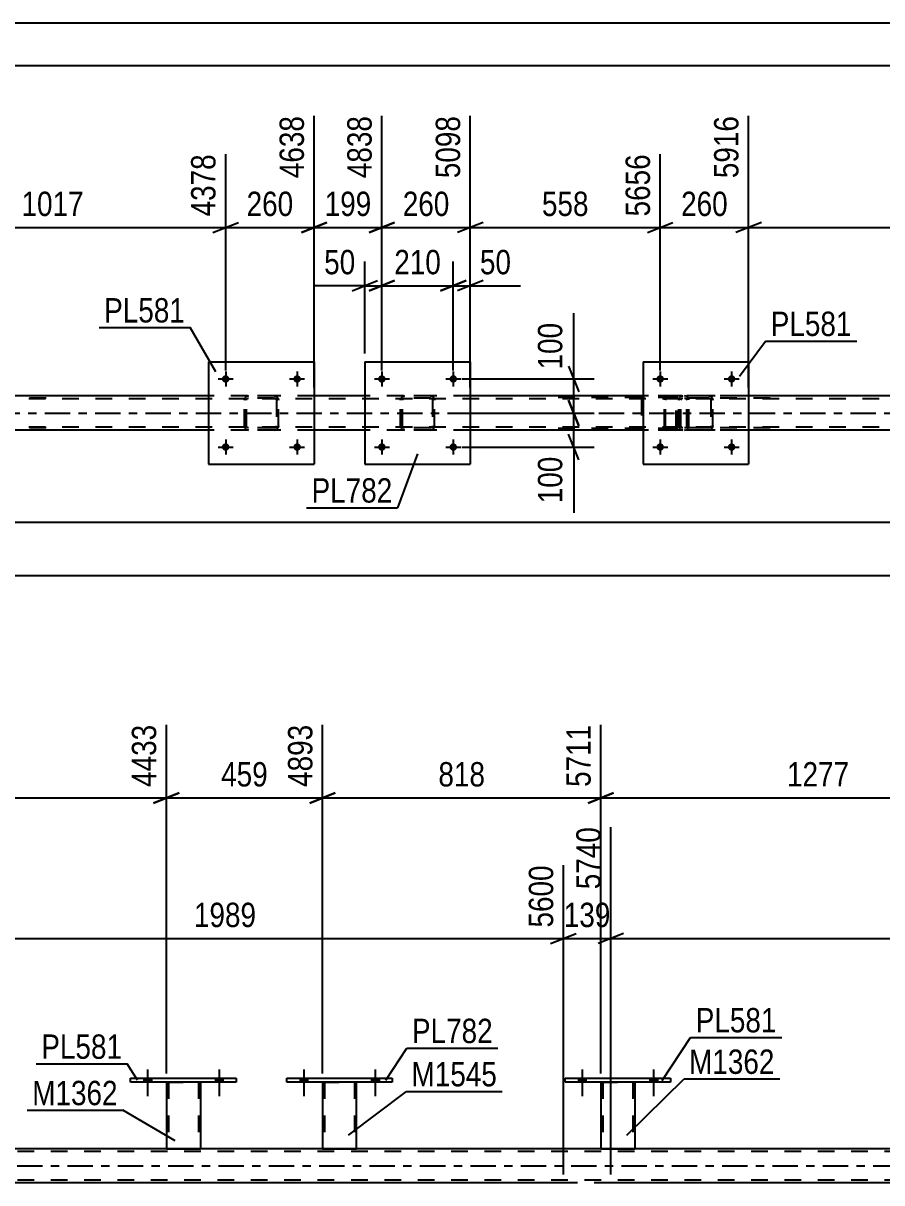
# Model space of a CAD drawing. Header units: millimetres. Extents: x 0 to 841, y 0 to 594.
# Drawn here: x 237.9 to 338.8, y 457.7 to 594 of the extents above; entities that cross this region are included whole.
import ezdxf

# ---------------------------------------------------------------- set-up
doc = ezdxf.new("R2010")
doc.units = ezdxf.units.MM
doc.linetypes.add('DXK_LINE_DOT2', pattern=[3.9198, 1.9599, -1.9599])
doc.linetypes.add('DXK_LINE_DOT3', pattern=[5.9187, 2.979, -0.9799, 0.9799, -0.9799])
doc.styles.add('Arial Narrow', font='ARIALN.TTF', dxfattribs={"height": 0.2})

# ---------------------------------------------------------------- blocks, each defined once
blk = doc.blocks.new('Unknown-318884981-1133')
at = {"color": 5, "linetype": 'Continuous'}
for p, q in [((841, 594), (0, 594)), ((836, 589), (5, 589))]:
    blk.add_line(p, q, dxfattribs=at)
blk = doc.blocks.new('Bolt-318884981-2862 - 2855')
at = {"linetype": 'Continuous'}
for points in [[(313.18, 552.17, -1), (312.3, 552.17, -1)], [(321.58, 552.17, -1), (320.7, 552.17, -1)]]:
    blk.add_hatch(color=1, dxfattribs=at).paths.add_polyline_path(points)
at = {"color": 1, "linetype": 'Continuous'}
for p, q in [((311.86, 552.17), (313.62, 552.17)), ((312.74, 553.05), (312.74, 551.29)), ((320.26, 552.17), (322.02, 552.17)), ((321.14, 553.05), (321.14, 551.29))]:
    blk.add_line(p, q, dxfattribs=at)
blk = doc.blocks.new('Bolt-318884981-2861 - 2855')
at = {"linetype": 'Continuous'}
for points in [[(313.18, 544.17, -1), (312.3, 544.17, -1)], [(321.58, 544.17, -1), (320.7, 544.17, -1)]]:
    blk.add_hatch(color=1, dxfattribs=at).paths.add_polyline_path(points)
at = {"color": 1, "linetype": 'Continuous'}
for p, q in [((311.86, 544.17), (313.62, 544.17)), ((312.74, 545.05), (312.74, 543.29)), ((320.26, 544.17), (322.02, 544.17)), ((321.14, 545.05), (321.14, 543.29))]:
    blk.add_line(p, q, dxfattribs=at)
blk = doc.blocks.new('Part-318884981-2937 - 2855')
at = {"color": 2, "linetype": 'Continuous'}
for p, q in [((310.74, 554.17), (310.74, 542.17)), ((310.74, 554.17), (323.14, 554.17)), ((323.14, 554.17), (323.14, 542.17)), ((310.74, 542.17), (323.14, 542.17))]:
    blk.add_line(p, q, dxfattribs=at)
blk = doc.blocks.new('Part-318884981-2938 - 2855')
at = {"color": 7, "linetype": 'DXK_LINE_DOT2'}
for p, q in [((263.86, 549.69), (263.9, 549.87)), ((263.9, 549.87), (263.86, 549.69)), ((263.86, 546.65), (263.86, 549.69)), ((264.1, 549.69), (264.12, 549.78)), ((264.1, 546.65), (264.1, 549.69)), ((264.12, 549.78), (264.17, 549.86)), ((264.16, 550.13), (264.34, 550.17)), ((264.34, 550.17), (264.16, 550.13)), ((264.17, 549.86), (264.25, 549.91)), ((264.25, 549.91), (264.34, 549.93)), ((267.38, 550.17), (264.34, 550.17)), ((267.38, 549.93), (264.34, 549.93)), ((267.38, 550.17), (267.56, 550.13)), ((267.56, 550.13), (267.38, 550.17)), ((267.38, 549.93), (267.47, 549.91)), ((267.47, 549.91), (267.55, 549.86)), ((267.55, 549.86), (267.6, 549.78)), ((267.6, 549.78), (267.62, 549.69)), ((267.62, 549.69), (267.62, 546.65)), ((267.82, 549.87), (267.86, 549.69)), ((267.86, 549.69), (267.82, 549.87)), ((267.86, 546.65), (267.86, 549.69)), ((263.9, 546.46), (263.86, 546.65)), ((263.86, 546.65), (263.9, 546.46)), ((264.12, 546.55), (264.1, 546.65)), ((264.17, 546.48), (264.12, 546.55)), ((264.34, 546.17), (264.16, 546.2)), ((264.16, 546.2), (264.34, 546.17)), ((264.25, 546.42), (264.17, 546.48)), ((264.34, 546.41), (264.25, 546.42)), ((267.38, 546.41), (264.34, 546.41)), ((267.38, 546.17), (264.34, 546.17)), ((267.47, 546.42), (267.38, 546.41)), ((267.56, 546.2), (267.38, 546.17)), ((267.38, 546.17), (267.56, 546.2)), ((267.55, 546.48), (267.47, 546.42)), ((267.6, 546.55), (267.55, 546.48)), ((267.62, 546.65), (267.6, 546.55)), ((267.86, 546.65), (267.82, 546.46)), ((267.82, 546.46), (267.86, 546.65))]:
    blk.add_line(p, q, dxfattribs=at)
at = {"color": 7, "linetype": 'DXK_LINE_DOT3'}
blk.add_line((265.86, 548.17), (265.86, 548.17), dxfattribs=at)
at = {"color": 7, "linetype": 'DXK_LINE_DOT2'}
for centre, start, end in [((264.34, 549.69), 112.5, 157.5), ((264.34, 549.69), 112.5, 157.5), ((267.38, 549.69), 22.5, 67.5), ((267.38, 549.69), 22.5, 67.5), ((264.34, 546.65), 202.5, 247.5), ((264.34, 546.65), 202.5, 247.5), ((267.38, 546.65), 292.5, 337.5), ((267.38, 546.65), 292.5, 337.5)]:
    blk.add_arc(centre, 0.48, start, end, dxfattribs=at)
blk = doc.blocks.new('Part-318884981-2943 - 2855')
at = {"color": 2, "linetype": 'Continuous'}
for p, q in [((259.66, 554.17), (259.66, 542.17)), ((259.66, 554.17), (272.06, 554.17)), ((272.06, 554.17), (272.06, 542.17)), ((259.66, 542.17), (272.06, 542.17))]:
    blk.add_line(p, q, dxfattribs=at)
blk = doc.blocks.new('Part-318884981-2886 - 2855')
at = {"color": 7, "linetype": 'DXK_LINE_DOT2'}
for p, q in [((314.94, 549.69), (314.98, 549.87)), ((314.98, 549.87), (314.94, 549.69)), ((314.94, 546.65), (314.94, 549.69)), ((315.18, 549.69), (315.2, 549.78)), ((315.18, 546.65), (315.18, 549.69)), ((315.2, 549.78), (315.25, 549.86)), ((315.24, 550.13), (315.42, 550.17)), ((315.42, 550.17), (315.24, 550.13)), ((315.25, 549.86), (315.33, 549.91)), ((315.33, 549.91), (315.42, 549.93)), ((318.46, 550.17), (315.42, 550.17)), ((318.46, 549.93), (315.42, 549.93)), ((318.46, 550.17), (318.64, 550.13)), ((318.64, 550.13), (318.46, 550.17)), ((318.46, 549.93), (318.55, 549.91)), ((318.55, 549.91), (318.63, 549.86)), ((318.63, 549.86), (318.68, 549.78)), ((318.68, 549.78), (318.7, 549.69)), ((318.7, 549.69), (318.7, 546.65)), ((318.9, 549.87), (318.94, 549.69)), ((318.94, 549.69), (318.9, 549.87)), ((318.94, 546.65), (318.94, 549.69)), ((314.98, 546.46), (314.94, 546.65)), ((314.94, 546.65), (314.98, 546.46)), ((315.2, 546.55), (315.18, 546.65)), ((315.25, 546.48), (315.2, 546.55)), ((315.42, 546.17), (315.24, 546.2)), ((315.24, 546.2), (315.42, 546.17)), ((315.33, 546.42), (315.25, 546.48)), ((315.42, 546.41), (315.33, 546.42)), ((318.46, 546.41), (315.42, 546.41)), ((318.46, 546.17), (315.42, 546.17)), ((318.55, 546.42), (318.46, 546.41)), ((318.64, 546.2), (318.46, 546.17)), ((318.46, 546.17), (318.64, 546.2)), ((318.63, 546.48), (318.55, 546.42)), ((318.68, 546.55), (318.63, 546.48)), ((318.7, 546.65), (318.68, 546.55)), ((318.94, 546.65), (318.9, 546.46)), ((318.9, 546.46), (318.94, 546.65))]:
    blk.add_line(p, q, dxfattribs=at)
at = {"color": 7, "linetype": 'DXK_LINE_DOT3'}
blk.add_line((316.94, 548.17), (316.94, 548.17), dxfattribs=at)
at = {"color": 7, "linetype": 'DXK_LINE_DOT2'}
for centre, start, end in [((315.42, 549.69), 112.5, 157.5), ((315.42, 549.69), 112.5, 157.5), ((318.46, 549.69), 22.5, 67.5), ((318.46, 549.69), 22.5, 67.5), ((315.42, 546.65), 202.5, 247.5), ((315.42, 546.65), 202.5, 247.5), ((318.46, 546.65), 292.5, 337.5), ((318.46, 546.65), 292.5, 337.5)]:
    blk.add_arc(centre, 0.48, start, end, dxfattribs=at)
blk = doc.blocks.new('Bolt-318884981-2907 - 2855')
at = {"linetype": 'Continuous'}
for points in [[(262.1, 544.17, -1), (261.22, 544.17, -1)], [(270.5, 544.17, -1), (269.62, 544.17, -1)]]:
    blk.add_hatch(color=1, dxfattribs=at).paths.add_polyline_path(points)
at = {"color": 1, "linetype": 'Continuous'}
for p, q in [((260.78, 544.17), (262.54, 544.17)), ((261.66, 545.05), (261.66, 543.29)), ((269.18, 544.17), (270.94, 544.17)), ((270.06, 545.05), (270.06, 543.29))]:
    blk.add_line(p, q, dxfattribs=at)
blk = doc.blocks.new('Bolt-318884981-2908 - 2855')
at = {"linetype": 'Continuous'}
for points in [[(262.1, 552.17, -1), (261.22, 552.17, -1)], [(270.5, 552.17, -1), (269.62, 552.17, -1)]]:
    blk.add_hatch(color=1, dxfattribs=at).paths.add_polyline_path(points)
at = {"color": 1, "linetype": 'Continuous'}
for p, q in [((260.78, 552.17), (262.54, 552.17)), ((261.66, 553.05), (261.66, 551.29)), ((269.18, 552.17), (270.94, 552.17)), ((270.06, 553.05), (270.06, 551.29))]:
    blk.add_line(p, q, dxfattribs=at)
blk = doc.blocks.new('Part-318884981-2976 - 2855')
at = {"color": 7, "linetype": 'DXK_LINE_DOT2'}
for p, q in [((314.45, 550.17), (299.12, 550.17)), ((314.45, 550.01), (299.12, 550.01)), ((310.56, 549.97), (310.54, 549.85)), ((310.54, 549.85), (310.54, 546.49)), ((310.71, 549.85), (310.72, 549.91)), ((310.71, 549.85), (310.71, 546.49)), ((310.72, 549.91), (310.76, 549.96)), ((310.88, 550.17), (310.75, 550.14)), ((310.76, 549.96), (310.81, 549.99)), ((310.81, 549.99), (310.88, 550.01)), ((314.58, 550.14), (314.45, 550.17)), ((314.45, 550.01), (314.52, 549.99)), ((314.52, 549.99), (314.57, 549.96)), ((314.57, 549.96), (314.61, 549.91)), ((314.61, 549.91), (314.62, 549.85)), ((314.62, 546.49), (314.62, 549.85)), ((314.79, 549.85), (314.77, 549.97)), ((314.79, 546.49), (314.79, 549.85)), ((314.45, 546.33), (299.12, 546.33)), ((314.45, 546.17), (299.12, 546.17)), ((310.54, 546.49), (310.56, 546.36)), ((310.72, 546.43), (310.71, 546.49)), ((310.76, 546.37), (310.72, 546.43)), ((310.75, 546.19), (310.88, 546.17)), ((310.81, 546.34), (310.76, 546.37)), ((310.88, 546.33), (310.81, 546.34)), ((314.52, 546.34), (314.45, 546.33)), ((314.45, 546.17), (314.58, 546.19)), ((314.57, 546.37), (314.52, 546.34)), ((314.61, 546.43), (314.57, 546.37)), ((314.62, 546.49), (314.61, 546.43)), ((314.77, 546.36), (314.79, 546.49))]:
    blk.add_line(p, q, dxfattribs=at)
for centre, start, end in [((310.86, 549.83), 110.7583, 155.68), ((314.47, 549.83), 24.32, 69.2417), ((310.86, 546.5), 204.32, 249.2417), ((314.47, 546.5), 290.7583, 335.68)]:
    blk.add_arc(centre, 0.331, start, end, dxfattribs=at)
blk = doc.blocks.new('Part-318884981-3015 - 2855')
at = {"color": 7, "linetype": 'DXK_LINE_DOT2'}
for p, q in [((228.13, 549.87), (228.11, 549.69)), ((228.11, 546.65), (228.11, 549.69)), ((228.19, 550.03), (228.13, 549.87)), ((228.28, 550.13), (228.19, 550.03)), ((228.25, 549.69), (228.26, 549.78)), ((228.25, 546.65), (228.25, 549.69)), ((228.26, 549.78), (228.29, 549.86)), ((228.38, 550.17), (228.28, 550.13)), ((228.29, 549.86), (228.33, 549.91)), ((228.33, 549.91), (228.38, 549.93)), ((240.54, 550.17), (228.38, 550.17)), ((240.54, 549.93), (228.38, 549.93)), ((229.66, 549.93), (229.66, 550.17)), ((230.67, 550.13), (230.47, 550.17)), ((230.47, 549.93), (230.57, 549.91)), ((230.57, 549.91), (230.65, 549.86)), ((230.65, 549.86), (230.71, 549.78)), ((230.71, 549.78), (230.73, 549.69)), ((230.73, 549.69), (230.73, 546.65)), ((230.96, 549.77), (230.94, 549.87)), ((230.98, 549.69), (230.96, 549.77)), ((230.98, 549.69), (230.98, 546.65)), ((228.13, 546.46), (228.11, 546.65)), ((228.18, 546.34), (228.13, 546.46)), ((228.19, 546.31), (228.18, 546.34)), ((228.19, 546.31), (228.28, 546.2)), ((228.26, 546.55), (228.25, 546.65)), ((228.29, 546.48), (228.26, 546.55)), ((228.28, 546.2), (228.38, 546.17)), ((228.33, 546.42), (228.29, 546.48)), ((228.38, 546.41), (228.33, 546.42)), ((240.54, 546.41), (228.38, 546.41)), ((240.54, 546.17), (228.38, 546.17)), ((229.66, 546.17), (229.66, 546.41)), ((230.57, 546.42), (230.47, 546.41)), ((230.47, 546.17), (230.67, 546.2)), ((230.65, 546.48), (230.57, 546.42)), ((230.71, 546.55), (230.65, 546.48)), ((230.73, 546.65), (230.71, 546.55)), ((230.94, 546.46), (230.96, 546.56)), ((230.96, 546.56), (230.98, 546.65))]:
    blk.add_line(p, q, dxfattribs=at)
for centre, start, end in [((230.49, 549.67), 23.8494, 68.8059), ((230.49, 546.66), 291.1941, 336.1506)]:
    blk.add_arc(centre, 0.492, start, end, dxfattribs=at)
blk = doc.blocks.new('Part-318884981-3016 - 2855')
at = {"color": 7, "linetype": 'DXK_LINE_DOT2'}
for p, q in [((313.27, 549.87), (313.25, 549.69)), ((313.25, 546.65), (313.25, 549.69)), ((313.33, 550.03), (313.27, 549.87)), ((313.41, 550.13), (313.33, 550.03)), ((313.38, 549.69), (313.39, 549.78)), ((313.38, 546.65), (313.38, 549.69)), ((313.39, 549.78), (313.42, 549.86)), ((313.52, 550.17), (313.41, 550.13)), ((313.42, 549.86), (313.46, 549.91)), ((313.46, 549.91), (313.52, 549.93)), ((325.67, 550.17), (313.52, 550.17)), ((325.67, 549.93), (313.52, 549.93)), ((314.79, 549.93), (314.79, 550.17)), ((315.8, 550.13), (315.61, 550.17)), ((315.61, 549.93), (315.7, 549.91)), ((315.7, 549.91), (315.79, 549.86)), ((315.79, 549.86), (315.84, 549.78)), ((315.84, 549.78), (315.86, 549.69)), ((315.86, 546.65), (315.86, 549.69)), ((316.11, 549.69), (316.07, 549.87)), ((316.11, 546.65), (316.11, 549.69)), ((313.25, 546.65), (313.27, 546.46)), ((313.27, 546.46), (313.33, 546.31)), ((313.33, 546.31), (313.41, 546.2)), ((313.39, 546.55), (313.38, 546.65)), ((313.42, 546.48), (313.39, 546.55)), ((313.41, 546.2), (313.52, 546.17)), ((313.46, 546.42), (313.42, 546.48)), ((313.52, 546.41), (313.46, 546.42)), ((325.67, 546.41), (313.52, 546.41)), ((325.67, 546.17), (313.52, 546.17)), ((314.79, 546.17), (314.79, 546.41)), ((315.7, 546.42), (315.61, 546.41)), ((315.61, 546.17), (315.8, 546.2)), ((315.79, 546.48), (315.7, 546.42)), ((315.84, 546.55), (315.79, 546.48)), ((315.86, 546.65), (315.84, 546.55)), ((316.07, 546.46), (316.11, 546.65))]:
    blk.add_line(p, q, dxfattribs=at)
for centre, start, end in [((315.62, 549.67), 23.8494, 68.8059), ((315.62, 546.66), 291.1941, 336.1506)]:
    blk.add_arc(centre, 0.492, start, end, dxfattribs=at)
blk = doc.blocks.new('Part-318884981-3065 - 2855')
at = {"color": 7, "linetype": 'DXK_LINE_DOT2'}
for p, q in [((750.06, 549.85), (86.52, 549.85)), ((272.06, 550.17), (259.66, 550.17)), ((290.42, 550.17), (278.02, 550.17)), ((323.14, 550.17), (310.74, 550.17)), ((750.06, 546.49), (86.52, 546.49)), ((272.06, 546.17), (259.66, 546.17)), ((290.42, 546.17), (278.02, 546.17)), ((323.14, 546.17), (310.74, 546.17))]:
    blk.add_line(p, q, dxfattribs=at)
at = {"color": 2, "linetype": 'Continuous'}
for p, q in [((259.66, 550.17), (220.98, 550.17)), ((278.02, 550.17), (272.06, 550.17)), ((310.74, 550.17), (290.42, 550.17)), ((361.82, 550.17), (323.14, 550.17)), ((259.66, 546.17), (220.98, 546.17)), ((278.02, 546.17), (272.06, 546.17)), ((310.74, 546.17), (290.42, 546.17)), ((361.82, 546.17), (323.14, 546.17))]:
    blk.add_line(p, q, dxfattribs=at)
at = {"color": 7, "linetype": 'DXK_LINE_DOT3'}
blk.add_line((86.52, 548.17), (750.06, 548.17), dxfattribs=at)
blk = doc.blocks.new('Part-318884981-3089 - 2855')
at = {"color": 7, "linetype": 'DXK_LINE_DOT2'}
for p, q in [((282.22, 549.69), (282.26, 549.87)), ((282.26, 549.87), (282.22, 549.69)), ((282.22, 546.65), (282.22, 549.69)), ((282.46, 549.69), (282.48, 549.78)), ((282.46, 546.65), (282.46, 549.69)), ((282.48, 549.78), (282.53, 549.86)), ((282.52, 550.13), (282.7, 550.17)), ((282.7, 550.17), (282.52, 550.13)), ((282.53, 549.86), (282.61, 549.91)), ((282.61, 549.91), (282.7, 549.93)), ((285.74, 550.17), (282.7, 550.17)), ((285.74, 549.93), (282.7, 549.93)), ((285.74, 550.17), (285.93, 550.13)), ((285.93, 550.13), (285.74, 550.17)), ((285.74, 549.93), (285.84, 549.91)), ((285.84, 549.91), (285.91, 549.86)), ((285.91, 549.86), (285.96, 549.78)), ((285.96, 549.78), (285.98, 549.69)), ((285.98, 549.69), (285.98, 546.65)), ((286.19, 549.87), (286.22, 549.69)), ((286.22, 549.69), (286.19, 549.87)), ((286.22, 546.65), (286.22, 549.69)), ((282.26, 546.46), (282.22, 546.65)), ((282.22, 546.65), (282.26, 546.46)), ((282.48, 546.55), (282.46, 546.65)), ((282.53, 546.48), (282.48, 546.55)), ((282.7, 546.17), (282.52, 546.2)), ((282.52, 546.2), (282.7, 546.17)), ((282.61, 546.42), (282.53, 546.48)), ((282.7, 546.41), (282.61, 546.42)), ((285.74, 546.41), (282.7, 546.41)), ((285.74, 546.17), (282.7, 546.17)), ((285.84, 546.42), (285.74, 546.41)), ((285.93, 546.2), (285.74, 546.17)), ((285.74, 546.17), (285.93, 546.2)), ((285.91, 546.48), (285.84, 546.42)), ((285.96, 546.55), (285.91, 546.48)), ((285.98, 546.65), (285.96, 546.55)), ((286.22, 546.65), (286.19, 546.46)), ((286.19, 546.46), (286.22, 546.65))]:
    blk.add_line(p, q, dxfattribs=at)
at = {"color": 7, "linetype": 'DXK_LINE_DOT3'}
blk.add_line((284.22, 548.17), (284.22, 548.17), dxfattribs=at)
at = {"color": 7, "linetype": 'DXK_LINE_DOT2'}
for centre, start, end in [((282.7, 549.69), 112.5, 157.5), ((282.7, 549.69), 112.5, 157.5), ((285.74, 549.69), 22.5, 67.5), ((285.74, 549.69), 22.5, 67.5), ((282.7, 546.65), 202.5, 247.5), ((282.7, 546.65), 202.5, 247.5), ((285.74, 546.65), 292.5, 337.5), ((285.74, 546.65), 292.5, 337.5)]:
    blk.add_arc(centre, 0.48, start, end, dxfattribs=at)
blk = doc.blocks.new('Part-318884981-3094 - 2855')
at = {"color": 2, "linetype": 'Continuous'}
for p, q in [((278.02, 554.17), (278.02, 542.17)), ((278.02, 554.17), (290.42, 554.17)), ((290.42, 554.17), (290.42, 542.17)), ((278.02, 542.17), (290.42, 542.17))]:
    blk.add_line(p, q, dxfattribs=at)
blk = doc.blocks.new('Bolt-318884981-3095 - 2855')
at = {"linetype": 'Continuous'}
for points in [[(280.46, 544.17, -1), (279.58, 544.17, -1)], [(288.86, 544.17, -1), (287.98, 544.17, -1)]]:
    blk.add_hatch(color=1, dxfattribs=at).paths.add_polyline_path(points)
at = {"color": 1, "linetype": 'Continuous'}
for p, q in [((279.14, 544.17), (280.9, 544.17)), ((280.02, 545.05), (280.02, 543.29)), ((287.54, 544.17), (289.3, 544.17)), ((288.42, 545.05), (288.42, 543.29))]:
    blk.add_line(p, q, dxfattribs=at)
blk = doc.blocks.new('Bolt-318884981-3096 - 2855')
at = {"linetype": 'Continuous'}
for points in [[(280.46, 552.17, -1), (279.58, 552.17, -1)], [(288.86, 552.17, -1), (287.98, 552.17, -1)]]:
    blk.add_hatch(color=1, dxfattribs=at).paths.add_polyline_path(points)
at = {"color": 1, "linetype": 'Continuous'}
for p, q in [((279.14, 552.17), (280.9, 552.17)), ((280.02, 553.05), (280.02, 551.29)), ((287.54, 552.17), (289.3, 552.17)), ((288.42, 553.05), (288.42, 551.29))]:
    blk.add_line(p, q, dxfattribs=at)
blk = doc.blocks.new('Part-318884981-4096 - 3854')
at = {"color": 7, "linetype": 'DXK_LINE_DOT2'}
for p, q in [((254.69, 469.51), (258.69, 469.51)), ((254.69, 469.5), (254.69, 469.51)), ((254.69, 469.51), (254.69, 469.5)), ((254.93, 469.51), (254.93, 461.67)), ((258.45, 469.51), (258.45, 461.67)), ((258.69, 469.51), (258.69, 469.5)), ((258.69, 469.5), (258.69, 469.51)), ((258.39, 461.67), (258.43, 461.67)), ((258.39, 461.67), (258.43, 461.67)), ((258.43, 461.67), (258.45, 461.67)), ((258.43, 461.67), (258.45, 461.67))]:
    blk.add_line(p, q, dxfattribs=at)
at = {"color": 2, "linetype": 'Continuous'}
for p, q in [((254.69, 469.5), (254.69, 461.67)), ((258.69, 469.5), (258.69, 461.67)), ((254.69, 461.67), (258.69, 461.67))]:
    blk.add_line(p, q, dxfattribs=at)
blk = doc.blocks.new('Part-318884981-3921 - 3854')
at = {"color": 2, "linetype": 'Continuous'}
for p, q in [((635.04, 461.66), (77.35, 461.66)), ((301.36, 457.66), (221.81, 457.66)), ((386.5, 457.66), (306.94, 457.66))]:
    blk.add_line(p, q, dxfattribs=at)
at = {"color": 7, "linetype": 'DXK_LINE_DOT2'}
for p, q in [((740.89, 461.34), (77.35, 461.34)), ((740.89, 457.98), (77.35, 457.98)), ((306.94, 457.66), (301.36, 457.66))]:
    blk.add_line(p, q, dxfattribs=at)
at = {"color": 7, "linetype": 'DXK_LINE_DOT3'}
blk.add_line((77.35, 459.66), (740.89, 459.66), dxfattribs=at)
blk = doc.blocks.new('Part-318884981-4296 - 3854')
at = {"color": 7, "linetype": 'DXK_LINE_DOT2'}
for p, q in [((273.05, 469.51), (277.05, 469.51)), ((273.05, 469.5), (273.05, 469.51)), ((273.05, 469.51), (273.05, 469.5)), ((273.29, 469.51), (273.29, 461.66)), ((276.81, 469.51), (276.81, 461.66)), ((277.05, 469.51), (277.05, 469.5)), ((277.05, 469.5), (277.05, 469.51)), ((276.76, 461.66), (276.79, 461.66)), ((276.76, 461.66), (276.79, 461.66)), ((276.79, 461.66), (276.81, 461.66)), ((276.79, 461.66), (276.81, 461.66))]:
    blk.add_line(p, q, dxfattribs=at)
at = {"color": 2, "linetype": 'Continuous'}
for p, q in [((273.05, 469.5), (273.05, 461.66)), ((277.05, 461.66), (277.05, 469.5)), ((273.05, 461.66), (277.05, 461.66))]:
    blk.add_line(p, q, dxfattribs=at)
blk = doc.blocks.new('Bolt-318884981-4284 - 3854')
at = {"linetype": 'Continuous'}
for points in [[(303.13, 469.5), (304.01, 469.5), (304.01, 469.98), (303.13, 469.98)], [(311.53, 469.5), (312.41, 469.5), (312.41, 469.98), (311.53, 469.98)]]:
    blk.add_hatch(color=1, dxfattribs=at).paths.add_polyline_path(points)
at = {"color": 1, "linetype": 'Continuous'}
for p, q in [((303.57, 470.98), (303.57, 467.86)), ((311.97, 470.98), (311.97, 467.86)), ((303.13, 469.98), (303.13, 469.5)), ((304.01, 469.98), (304.01, 469.5)), ((311.53, 469.98), (311.53, 469.5)), ((312.41, 469.98), (312.41, 469.5))]:
    blk.add_line(p, q, dxfattribs=at)
blk = doc.blocks.new('Bolt-318884981-4285 - 3854')
at = {"linetype": 'Continuous'}
for points in [[(252.05, 469.5), (252.93, 469.5), (252.93, 469.98), (252.05, 469.98)], [(260.45, 469.5), (261.33, 469.5), (261.33, 469.98), (260.45, 469.98)]]:
    blk.add_hatch(color=1, dxfattribs=at).paths.add_polyline_path(points)
at = {"color": 1, "linetype": 'Continuous'}
for p, q in [((252.49, 470.98), (252.49, 467.86)), ((260.89, 470.98), (260.89, 467.86)), ((252.05, 469.98), (252.05, 469.5)), ((252.93, 469.98), (252.93, 469.5)), ((260.45, 469.98), (260.45, 469.5)), ((261.33, 469.98), (261.33, 469.5))]:
    blk.add_line(p, q, dxfattribs=at)
blk = doc.blocks.new('Part-318884981-4086 - 3854')
at = {"color": 7, "linetype": 'DXK_LINE_DOT2'}
for p, q in [((305.77, 469.51), (309.77, 469.51)), ((305.77, 469.5), (305.77, 469.51)), ((305.77, 469.51), (305.77, 469.5)), ((306.01, 469.51), (306.01, 461.67)), ((309.53, 469.51), (309.53, 461.67)), ((309.77, 469.51), (309.77, 469.5)), ((309.77, 469.5), (309.77, 469.51)), ((309.47, 461.67), (309.51, 461.67)), ((309.47, 461.67), (309.51, 461.67)), ((309.51, 461.67), (309.53, 461.67)), ((309.51, 461.67), (309.53, 461.67))]:
    blk.add_line(p, q, dxfattribs=at)
at = {"color": 2, "linetype": 'Continuous'}
for p, q in [((305.77, 469.5), (305.77, 461.67)), ((309.77, 469.5), (309.77, 461.67)), ((305.77, 461.67), (309.77, 461.67))]:
    blk.add_line(p, q, dxfattribs=at)
blk = doc.blocks.new('Part-318884981-4091 - 3854')
at = {"color": 2, "linetype": 'Continuous'}
for p, q in [((301.57, 469.98), (313.97, 469.98)), ((301.57, 469.5), (301.57, 469.98)), ((313.97, 469.5), (301.57, 469.5)), ((313.97, 469.98), (313.97, 469.5))]:
    blk.add_line(p, q, dxfattribs=at)
blk = doc.blocks.new('Part-318884981-4273 - 3854')
at = {"color": 2, "linetype": 'Continuous'}
for p, q in [((250.49, 469.98), (262.89, 469.98)), ((250.49, 469.5), (250.49, 469.98)), ((262.89, 469.5), (250.49, 469.5)), ((262.89, 469.98), (262.89, 469.5))]:
    blk.add_line(p, q, dxfattribs=at)
blk = doc.blocks.new('Bolt-318884981-4283 - 3854')
at = {"linetype": 'Continuous'}
for points in [[(303.13, 469.5), (304.01, 469.5), (304.01, 469.98), (303.13, 469.98)], [(311.53, 469.5), (312.41, 469.5), (312.41, 469.98), (311.53, 469.98)]]:
    blk.add_hatch(color=1, dxfattribs=at).paths.add_polyline_path(points)
at = {"color": 1, "linetype": 'Continuous'}
for p, q in [((303.57, 470.98), (303.57, 467.86)), ((311.97, 470.98), (311.97, 467.86)), ((303.13, 469.98), (303.13, 469.5)), ((304.01, 469.98), (304.01, 469.5)), ((311.53, 469.98), (311.53, 469.5)), ((312.41, 469.98), (312.41, 469.5))]:
    blk.add_line(p, q, dxfattribs=at)
blk = doc.blocks.new('Bolt-318884981-4286 - 3854')
at = {"linetype": 'Continuous'}
for points in [[(252.05, 469.5), (252.93, 469.5), (252.93, 469.98), (252.05, 469.98)], [(260.45, 469.5), (261.33, 469.5), (261.33, 469.98), (260.45, 469.98)]]:
    blk.add_hatch(color=1, dxfattribs=at).paths.add_polyline_path(points)
at = {"color": 1, "linetype": 'Continuous'}
for p, q in [((252.49, 470.98), (252.49, 467.86)), ((260.89, 470.98), (260.89, 467.86)), ((252.05, 469.98), (252.05, 469.5)), ((252.93, 469.98), (252.93, 469.5)), ((260.45, 469.98), (260.45, 469.5)), ((261.33, 469.98), (261.33, 469.5))]:
    blk.add_line(p, q, dxfattribs=at)
blk = doc.blocks.new('Part-318884981-4301 - 3854')
at = {"color": 2, "linetype": 'Continuous'}
for p, q in [((268.85, 469.98), (281.25, 469.98)), ((268.85, 469.5), (268.85, 469.98)), ((281.25, 469.5), (268.85, 469.5)), ((281.25, 469.98), (281.25, 469.5))]:
    blk.add_line(p, q, dxfattribs=at)
blk = doc.blocks.new('Bolt-318884981-4302 - 3854')
at = {"linetype": 'Continuous'}
for points in [[(270.41, 469.5), (271.29, 469.5), (271.29, 469.98), (270.41, 469.98)], [(278.81, 469.5), (279.69, 469.5), (279.69, 469.98), (278.81, 469.98)]]:
    blk.add_hatch(color=1, dxfattribs=at).paths.add_polyline_path(points)
at = {"color": 1, "linetype": 'Continuous'}
for p, q in [((270.85, 470.98), (270.85, 467.86)), ((279.25, 470.98), (279.25, 467.86)), ((270.41, 469.98), (270.41, 469.5)), ((271.29, 469.98), (271.29, 469.5)), ((278.81, 469.98), (278.81, 469.5)), ((279.69, 469.98), (279.69, 469.5))]:
    blk.add_line(p, q, dxfattribs=at)
blk = doc.blocks.new('Bolt-318884981-4303 - 3854')
at = {"linetype": 'Continuous'}
for points in [[(270.41, 469.5), (271.29, 469.5), (271.29, 469.98), (270.41, 469.98)], [(278.81, 469.5), (279.69, 469.5), (279.69, 469.98), (278.81, 469.98)]]:
    blk.add_hatch(color=1, dxfattribs=at).paths.add_polyline_path(points)
at = {"color": 1, "linetype": 'Continuous'}
for p, q in [((270.85, 470.98), (270.85, 467.86)), ((279.25, 470.98), (279.25, 467.86)), ((270.41, 469.98), (270.41, 469.5)), ((271.29, 469.98), (271.29, 469.5)), ((278.81, 469.98), (278.81, 469.5)), ((279.69, 469.98), (279.69, 469.5))]:
    blk.add_line(p, q, dxfattribs=at)
blk = doc.blocks.new('StraightDimension-318884981-3115 - 2855')
at = {"color": 7, "linetype": 'Continuous'}
blk.add_line((85.88, 529.08), (792.62, 529.08), dxfattribs=at)
blk = doc.blocks.new('StraightDimension-318884981-13906 - 2855')
at = {"color": 7, "linetype": 'Continuous'}
for p, q in [((301.98, 549.67), (303.18, 546.67)), ((289.42, 548.17), (304.98, 548.17)), ((302.58, 544.17), (302.58, 548.17)), ((303.18, 542.67), (301.98, 545.67)), ((289.42, 544.17), (304.98, 544.17)), ((302.58, 544.17), (302.58, 536.43)), ((302.58, 544.17), (302.58, 536.43))]:
    blk.add_line(p, q, dxfattribs=at)
at = {"color": 0}
blk.add_wipeout([(301.83, 543.64), (297.63, 543.64), (297.63, 536.96), (301.83, 536.96)], dxfattribs=at)
at = {"color": 3, "style": 'Arial Narrow'}
blk.add_text('100', height=2.863, rotation=90.0002, dxfattribs=at).set_placement((301.23, 537.56))
blk = doc.blocks.new('StraightDimension-318884981-13111 - 2855')
at = {"color": 7, "linetype": 'Continuous'}
for p, q in [((272.06, 551.17), (272.06, 583.09)), ((261.66, 553.17), (261.66, 578.59)), ((260.16, 569.38), (263.16, 570.58)), ((261.66, 569.98), (272.06, 569.98)), ((273.56, 570.58), (270.56, 569.38))]:
    blk.add_line(p, q, dxfattribs=at)
at = {"color": 0}
blk.add_wipeout([(270.2, 570.73), (270.2, 574.93), (263.52, 574.93), (263.52, 570.73)], dxfattribs=at)
at = {"color": 3, "style": 'Arial Narrow'}
blk.add_text('260', height=2.863, dxfattribs=at).set_placement((264.12, 571.33))
at = {"color": 0, "linetype": 'Continuous'}
blk.add_wipeout([(271.46, 583.69), (267.26, 583.69), (267.26, 575.18), (271.46, 575.18)], dxfattribs=at)
at = {"color": 3, "linetype": 'Continuous', "style": 'Arial Narrow'}
blk.add_text('4638', height=2.863, rotation=90.0002, dxfattribs=at).set_placement((270.86, 575.78))
blk = doc.blocks.new('StraightDimension-318884981-3683 - 2855')
at = {"color": 7, "linetype": 'Continuous'}
blk.add_line((86.52, 535.34), (791.98, 535.34), dxfattribs=at)
blk = doc.blocks.new('StraightDimension-318884981-13905 - 2855')
at = {"color": 7, "linetype": 'Continuous'}
for p, q in [((302.58, 552.17), (302.58, 559.9)), ((302.58, 552.17), (302.58, 559.9)), ((301.98, 553.67), (303.18, 550.67)), ((289.42, 552.17), (304.98, 552.17)), ((302.58, 548.17), (302.58, 552.17)), ((303.18, 546.67), (301.98, 549.67)), ((289.42, 548.17), (304.98, 548.17))]:
    blk.add_line(p, q, dxfattribs=at)
at = {"color": 0}
blk.add_wipeout([(301.83, 559.38), (297.63, 559.38), (297.63, 552.69), (301.83, 552.69)], dxfattribs=at)
at = {"color": 3, "style": 'Arial Narrow'}
blk.add_text('100', height=2.863, rotation=90.0002, dxfattribs=at).set_placement((301.23, 553.29))
blk = doc.blocks.new('StraightDimension-318884981-13965 - 2855')
at = {"color": 7, "linetype": 'Continuous'}
for p, q in [((278.02, 555.17), (278.02, 565.98)), ((280.02, 553.17), (280.02, 565.98)), ((278.02, 563.13), (272.12, 563.13)), ((278.02, 563.13), (272.12, 563.13)), ((276.52, 562.53), (279.52, 563.73)), ((278.02, 563.13), (280.02, 563.13)), ((281.52, 563.73), (278.52, 562.53))]:
    blk.add_line(p, q, dxfattribs=at)
at = {"color": 0}
blk.add_wipeout([(277.5, 563.88), (277.5, 568.08), (272.64, 568.08), (272.64, 563.88)], dxfattribs=at)
at = {"color": 3, "style": 'Arial Narrow'}
blk.add_text('50', height=2.863, dxfattribs=at).set_placement((273.24, 564.48))
blk = doc.blocks.new('StraightDimension-318884981-13963 - 2855')
at = {"color": 7, "linetype": 'Continuous'}
for p, q in [((288.42, 553.17), (288.42, 565.98)), ((290.42, 555.17), (290.42, 565.98)), ((286.92, 562.53), (289.92, 563.73)), ((288.42, 563.13), (290.42, 563.13)), ((291.92, 563.73), (288.92, 562.53)), ((290.42, 563.13), (296.33, 563.13)), ((290.42, 563.13), (296.33, 563.13))]:
    blk.add_line(p, q, dxfattribs=at)
at = {"color": 0}
blk.add_wipeout([(295.8, 563.88), (295.8, 568.08), (290.95, 568.08), (290.95, 563.88)], dxfattribs=at)
at = {"color": 3, "style": 'Arial Narrow'}
blk.add_text('50', height=2.863, dxfattribs=at).set_placement((291.55, 564.48))
blk = doc.blocks.new('StraightDimension-318884981-13106 - 2855')
at = {"color": 7, "linetype": 'Continuous'}
for p, q in [((323.14, 551.17), (323.14, 583.09)), ((363.82, 553.17), (363.82, 578.59)), ((324.64, 570.58), (321.64, 569.38)), ((323.14, 569.98), (363.82, 569.98)), ((362.32, 569.38), (365.32, 570.58))]:
    blk.add_line(p, q, dxfattribs=at)
at = {"color": 0}
blk.add_wipeout([(347.74, 570.73), (347.74, 574.93), (339.22, 574.93), (339.22, 570.73)], dxfattribs=at)
at = {"color": 3, "style": 'Arial Narrow'}
blk.add_text('1017', height=2.863, dxfattribs=at).set_placement((339.82, 571.33))
at = {"color": 0, "linetype": 'Continuous'}
blk.add_wipeout([(363.22, 579.19), (359.02, 579.19), (359.02, 570.68), (363.22, 570.68)], dxfattribs=at)
at = {"color": 3, "linetype": 'Continuous', "style": 'Arial Narrow'}
blk.add_text('6933', height=2.863, rotation=90.0002, dxfattribs=at).set_placement((362.62, 571.28))
blk = doc.blocks.new('StraightDimension-318884981-13107 - 2855')
at = {"color": 7, "linetype": 'Continuous'}
for p, q in [((323.14, 551.17), (323.14, 583.09)), ((312.74, 553.17), (312.74, 578.59)), ((311.24, 569.38), (314.24, 570.58)), ((312.74, 569.98), (323.14, 569.98)), ((324.64, 570.58), (321.64, 569.38))]:
    blk.add_line(p, q, dxfattribs=at)
at = {"color": 0}
blk.add_wipeout([(321.28, 570.73), (321.28, 574.93), (314.6, 574.93), (314.6, 570.73)], dxfattribs=at)
at = {"color": 3, "style": 'Arial Narrow'}
blk.add_text('260', height=2.863, dxfattribs=at).set_placement((315.2, 571.33))
at = {"color": 0, "linetype": 'Continuous'}
blk.add_wipeout([(322.54, 583.69), (318.34, 583.69), (318.34, 575.18), (322.54, 575.18)], dxfattribs=at)
at = {"color": 3, "linetype": 'Continuous', "style": 'Arial Narrow'}
blk.add_text('5916', height=2.863, rotation=90.0002, dxfattribs=at).set_placement((321.94, 575.78))
blk = doc.blocks.new('StraightDimension-318884981-13108 - 2855')
at = {"color": 7, "linetype": 'Continuous'}
for p, q in [((290.42, 551.17), (290.42, 583.09)), ((312.74, 553.17), (312.74, 578.59)), ((291.92, 570.58), (288.92, 569.38)), ((290.42, 569.98), (312.74, 569.98)), ((311.24, 569.38), (314.24, 570.58))]:
    blk.add_line(p, q, dxfattribs=at)
at = {"color": 0}
blk.add_wipeout([(304.92, 570.73), (304.92, 574.93), (298.24, 574.93), (298.24, 570.73)], dxfattribs=at)
at = {"color": 3, "style": 'Arial Narrow'}
blk.add_text('558', height=2.863, dxfattribs=at).set_placement((298.84, 571.33))
at = {"color": 0, "linetype": 'Continuous'}
blk.add_wipeout([(312.14, 579.19), (307.94, 579.19), (307.94, 570.68), (312.14, 570.68)], dxfattribs=at)
at = {"color": 3, "linetype": 'Continuous', "style": 'Arial Narrow'}
blk.add_text('5656', height=2.863, rotation=90.0002, dxfattribs=at).set_placement((311.54, 571.28))
blk = doc.blocks.new('StraightDimension-318884981-13109 - 2855')
at = {"color": 7, "linetype": 'Continuous'}
for p, q in [((280.02, 553.17), (280.02, 583.09)), ((290.42, 551.17), (290.42, 583.09)), ((278.52, 569.38), (281.52, 570.58)), ((280.02, 569.98), (290.42, 569.98)), ((291.92, 570.58), (288.92, 569.38))]:
    blk.add_line(p, q, dxfattribs=at)
at = {"color": 0}
blk.add_wipeout([(288.57, 570.73), (288.57, 574.93), (281.88, 574.93), (281.88, 570.73)], dxfattribs=at)
at = {"color": 3, "style": 'Arial Narrow'}
blk.add_text('260', height=2.863, dxfattribs=at).set_placement((282.48, 571.33))
at = {"color": 0, "linetype": 'Continuous'}
blk.add_wipeout([(289.82, 583.69), (285.62, 583.69), (285.62, 575.18), (289.82, 575.18)], dxfattribs=at)
at = {"color": 3, "linetype": 'Continuous', "style": 'Arial Narrow'}
blk.add_text('5098', height=2.863, rotation=90.0002, dxfattribs=at).set_placement((289.22, 575.78))
blk = doc.blocks.new('StraightDimension-318884981-13110 - 2855')
at = {"color": 7, "linetype": 'Continuous'}
for p, q in [((272.06, 551.17), (272.06, 583.09)), ((280.02, 553.17), (280.02, 583.09)), ((270.56, 569.38), (273.56, 570.58)), ((272.06, 569.98), (280.02, 569.98)), ((281.52, 570.58), (278.52, 569.38))]:
    blk.add_line(p, q, dxfattribs=at)
at = {"color": 0}
blk.add_wipeout([(279.38, 570.73), (279.38, 574.93), (272.7, 574.93), (272.7, 570.73)], dxfattribs=at)
at = {"color": 3, "style": 'Arial Narrow'}
blk.add_text('199', height=2.863, dxfattribs=at).set_placement((273.3, 571.33))
at = {"color": 0, "linetype": 'Continuous'}
blk.add_wipeout([(279.42, 583.69), (275.22, 583.69), (275.22, 575.18), (279.42, 575.18)], dxfattribs=at)
at = {"color": 3, "linetype": 'Continuous', "style": 'Arial Narrow'}
blk.add_text('4838', height=2.863, rotation=90.0002, dxfattribs=at).set_placement((278.82, 575.78))
blk = doc.blocks.new('StraightDimension-318884981-13112 - 2855')
at = {"color": 7, "linetype": 'Continuous'}
for p, q in [((220.98, 551.17), (220.98, 583.09)), ((261.66, 553.17), (261.66, 578.59)), ((222.48, 570.58), (219.48, 569.38)), ((220.98, 569.98), (261.66, 569.98)), ((260.16, 569.38), (263.16, 570.58))]:
    blk.add_line(p, q, dxfattribs=at)
at = {"color": 0}
blk.add_wipeout([(245.57, 570.73), (245.57, 574.93), (237.06, 574.93), (237.06, 570.73)], dxfattribs=at)
at = {"color": 3, "style": 'Arial Narrow'}
blk.add_text('1017', height=2.863, dxfattribs=at).set_placement((237.66, 571.33))
at = {"color": 0, "linetype": 'Continuous'}
blk.add_wipeout([(261.06, 579.19), (256.86, 579.19), (256.86, 570.68), (261.06, 570.68)], dxfattribs=at)
at = {"color": 3, "linetype": 'Continuous', "style": 'Arial Narrow'}
blk.add_text('4378', height=2.863, rotation=90.0002, dxfattribs=at).set_placement((260.46, 571.28))
blk = doc.blocks.new('StraightDimension-318884981-13964 - 2855')
at = {"color": 7, "linetype": 'Continuous'}
for p, q in [((280.02, 553.17), (280.02, 565.98)), ((288.42, 553.17), (288.42, 565.98)), ((278.52, 562.53), (281.52, 563.73)), ((280.02, 563.13), (288.42, 563.13)), ((289.92, 563.73), (286.92, 562.53))]:
    blk.add_line(p, q, dxfattribs=at)
at = {"color": 0}
blk.add_wipeout([(287.57, 563.88), (287.57, 568.08), (280.88, 568.08), (280.88, 563.88)], dxfattribs=at)
at = {"color": 3, "style": 'Arial Narrow'}
blk.add_text('210', height=2.863, dxfattribs=at).set_placement((281.48, 564.48))
blk = doc.blocks.new('StraightDimension-318884981-15074 - 3854')
at = {"color": 7, "linetype": 'Continuous'}
for p, q in [((273.05, 470.5), (273.05, 511.52)), ((305.77, 470.51), (305.77, 511.52)), ((274.55, 503.51), (271.55, 502.31)), ((304.27, 502.31), (307.27, 503.51)), ((273.05, 502.91), (305.77, 502.91))]:
    blk.add_line(p, q, dxfattribs=at)
at = {"color": 0}
blk.add_wipeout([(292.75, 503.66), (292.75, 507.86), (286.07, 507.86), (286.07, 503.66)], dxfattribs=at)
at = {"color": 3, "style": 'Arial Narrow'}
blk.add_text('818', height=2.863, dxfattribs=at).set_placement((286.67, 504.26))
at = {"color": 0, "linetype": 'Continuous'}
blk.add_wipeout([(305.17, 512.12), (300.97, 512.12), (300.97, 503.61), (305.17, 503.61)], dxfattribs=at)
at = {"color": 3, "linetype": 'Continuous', "style": 'Arial Narrow'}
blk.add_text('5711', height=2.863, rotation=90.0002, dxfattribs=at).set_placement((304.57, 504.21))
blk = doc.blocks.new('StraightDimension-318884981-15076 - 3854')
at = {"color": 7, "linetype": 'Continuous'}
for p, q in [((203.61, 470.51), (203.61, 511.52)), ((254.69, 470.51), (254.69, 511.52)), ((205.11, 503.51), (202.11, 502.31)), ((253.19, 502.31), (256.19, 503.51)), ((203.61, 502.91), (254.69, 502.91))]:
    blk.add_line(p, q, dxfattribs=at)
at = {"color": 0}
blk.add_wipeout([(233.4, 503.66), (233.4, 507.86), (224.89, 507.86), (224.89, 503.66)], dxfattribs=at)
at = {"color": 3, "style": 'Arial Narrow'}
blk.add_text('1277', height=2.863, dxfattribs=at).set_placement((225.49, 504.26))
at = {"color": 0, "linetype": 'Continuous'}
blk.add_wipeout([(254.09, 512.12), (249.89, 512.12), (249.89, 503.61), (254.09, 503.61)], dxfattribs=at)
at = {"color": 3, "linetype": 'Continuous', "style": 'Arial Narrow'}
blk.add_text('4433', height=2.863, rotation=90.0002, dxfattribs=at).set_placement((253.49, 504.21))
blk = doc.blocks.new('StraightDimension-318884981-15527 - 3854')
at = {"color": 7, "linetype": 'Continuous'}
for p, q in [((306.94, 458.66), (306.94, 499.49)), ((301.36, 458.66), (301.36, 494.99)), ((299.86, 485.78), (302.86, 486.98)), ((308.44, 486.98), (305.44, 485.78)), ((301.36, 486.38), (306.94, 486.38))]:
    blk.add_line(p, q, dxfattribs=at)
at = {"color": 0}
blk.add_wipeout([(307.49, 487.13), (307.49, 491.33), (300.81, 491.33), (300.81, 487.13)], dxfattribs=at)
at = {"color": 3, "style": 'Arial Narrow'}
blk.add_text('139', height=2.863, dxfattribs=at).set_placement((301.41, 487.73))
at = {"color": 0, "linetype": 'Continuous'}
blk.add_wipeout([(306.34, 500.09), (302.14, 500.09), (302.14, 491.58), (306.34, 491.58)], dxfattribs=at)
at = {"color": 3, "linetype": 'Continuous', "style": 'Arial Narrow'}
blk.add_text('5740', height=2.863, rotation=90.0002, dxfattribs=at).set_placement((305.74, 492.18))
blk = doc.blocks.new('StraightDimension-318884981-15073 - 3854')
at = {"color": 7, "linetype": 'Continuous'}
for p, q in [((305.77, 470.51), (305.77, 511.52)), ((356.85, 470.5), (356.85, 511.52)), ((307.27, 503.51), (304.27, 502.31)), ((355.35, 502.31), (358.35, 503.51)), ((305.77, 502.91), (356.85, 502.91))]:
    blk.add_line(p, q, dxfattribs=at)
at = {"color": 0}
blk.add_wipeout([(335.56, 503.66), (335.56, 507.86), (327.05, 507.86), (327.05, 503.66)], dxfattribs=at)
at = {"color": 3, "style": 'Arial Narrow'}
blk.add_text('1277', height=2.863, dxfattribs=at).set_placement((327.65, 504.26))
at = {"color": 0, "linetype": 'Continuous'}
blk.add_wipeout([(356.25, 512.12), (352.05, 512.12), (352.05, 503.61), (356.25, 503.61)], dxfattribs=at)
at = {"color": 3, "linetype": 'Continuous', "style": 'Arial Narrow'}
blk.add_text('6988', height=2.863, rotation=90.0002, dxfattribs=at).set_placement((355.65, 504.21))
blk = doc.blocks.new('StraightDimension-318884981-15075 - 3854')
at = {"color": 7, "linetype": 'Continuous'}
for p, q in [((254.69, 470.51), (254.69, 511.52)), ((273.05, 470.5), (273.05, 511.52)), ((256.19, 503.51), (253.19, 502.31)), ((271.55, 502.31), (274.55, 503.51)), ((254.69, 502.91), (273.05, 502.91))]:
    blk.add_line(p, q, dxfattribs=at)
at = {"color": 0}
blk.add_wipeout([(267.21, 503.66), (267.21, 507.86), (260.53, 507.86), (260.53, 503.66)], dxfattribs=at)
at = {"color": 3, "style": 'Arial Narrow'}
blk.add_text('459', height=2.863, dxfattribs=at).set_placement((261.13, 504.26))
at = {"color": 0, "linetype": 'Continuous'}
blk.add_wipeout([(272.45, 512.12), (268.25, 512.12), (268.25, 503.61), (272.45, 503.61)], dxfattribs=at)
at = {"color": 3, "linetype": 'Continuous', "style": 'Arial Narrow'}
blk.add_text('4893', height=2.863, rotation=90.0002, dxfattribs=at).set_placement((271.85, 504.21))
blk = doc.blocks.new('StraightDimension-318884981-15526 - 3854')
at = {"color": 7, "linetype": 'Continuous'}
for p, q in [((306.94, 458.66), (306.94, 499.49)), ((386.5, 458.66), (386.5, 494.99)), ((308.44, 486.98), (305.44, 485.78)), ((385, 485.78), (388, 486.98)), ((306.94, 486.38), (386.5, 486.38))]:
    blk.add_line(p, q, dxfattribs=at)
at = {"color": 0}
blk.add_wipeout([(350.98, 487.13), (350.98, 491.33), (342.46, 491.33), (342.46, 487.13)], dxfattribs=at)
at = {"color": 3, "style": 'Arial Narrow'}
blk.add_text('1989', height=2.863, dxfattribs=at).set_placement((343.06, 487.73))
at = {"color": 0, "linetype": 'Continuous'}
blk.add_wipeout([(385.9, 495.59), (381.7, 495.59), (381.7, 487.08), (385.9, 487.08)], dxfattribs=at)
at = {"color": 3, "linetype": 'Continuous', "style": 'Arial Narrow'}
blk.add_text('7729', height=2.863, rotation=90.0002, dxfattribs=at).set_placement((385.3, 487.68))
blk = doc.blocks.new('StraightDimension-318884981-15528 - 3854')
at = {"color": 7, "linetype": 'Continuous'}
for p, q in [((221.81, 458.66), (221.81, 499.49)), ((301.36, 458.66), (301.36, 494.99)), ((223.31, 486.98), (220.31, 485.78)), ((299.86, 485.78), (302.86, 486.98)), ((221.81, 486.38), (301.36, 486.38))]:
    blk.add_line(p, q, dxfattribs=at)
at = {"color": 0}
blk.add_wipeout([(265.84, 487.13), (265.84, 491.33), (257.33, 491.33), (257.33, 487.13)], dxfattribs=at)
at = {"color": 3, "style": 'Arial Narrow'}
blk.add_text('1989', height=2.863, dxfattribs=at).set_placement((257.93, 487.73))
at = {"color": 0, "linetype": 'Continuous'}
blk.add_wipeout([(300.76, 495.59), (296.56, 495.59), (296.56, 487.08), (300.76, 487.08)], dxfattribs=at)
at = {"color": 3, "linetype": 'Continuous', "style": 'Arial Narrow'}
blk.add_text('5600', height=2.863, rotation=90.0002, dxfattribs=at).set_placement((300.16, 487.68))
blk = doc.blocks.new('Mark-318884981-2933 - 2855')
at = {"color": 0}
blk.add_wipeout([(335.25, 557.22), (335.25, 560.22), (325.74, 560.22), (325.74, 557.22)], dxfattribs=at)
blk.add_wipeout([(335.25, 557.22), (335.25, 560.22), (325.74, 560.22), (325.74, 557.22)], dxfattribs=at)
at = {"color": 30, "linetype": 'Continuous'}
for p, q in [((322.08, 552.49), (325.14, 556.62)), ((325.14, 556.62), (335.85, 556.62))]:
    blk.add_line(p, q, dxfattribs=at)
at = {"color": 3, "style": 'Arial Narrow'}
blk.add_text('PL581', height=2.863, dxfattribs=at).set_placement((325.74, 557.22))
blk = doc.blocks.new('Mark-318884981-2939 - 2855')
at = {"color": 0}
blk.add_wipeout([(256.89, 558.81), (256.89, 561.81), (247.38, 561.81), (247.38, 558.81)], dxfattribs=at)
blk.add_wipeout([(256.89, 558.81), (256.89, 561.81), (247.38, 561.81), (247.38, 558.81)], dxfattribs=at)
at = {"color": 30, "linetype": 'Continuous'}
for p in [(246.78, 558.21), (260.49, 553.02)]:
    blk.add_line(p, (257.49, 558.21), dxfattribs=at)
at = {"color": 3, "style": 'Arial Narrow'}
blk.add_text('PL581', height=2.863, dxfattribs=at).set_placement((247.38, 558.81))
blk = doc.blocks.new('Mark-318884981-3090 - 2855')
at = {"color": 0}
blk.add_wipeout([(281.26, 537.64), (281.26, 540.64), (271.76, 540.64), (271.76, 537.64)], dxfattribs=at)
blk.add_wipeout([(281.26, 537.64), (281.26, 540.64), (271.76, 540.64), (271.76, 537.64)], dxfattribs=at)
at = {"color": 30, "linetype": 'Continuous'}
for p in [(284.23, 543.38), (271.16, 537.04)]:
    blk.add_line(p, (281.86, 537.04), dxfattribs=at)
at = {"color": 3, "style": 'Arial Narrow'}
blk.add_text('PL782', height=2.863, dxfattribs=at).set_placement((271.76, 537.64))
blk = doc.blocks.new('Mark-318884981-4297 - 3854')
at = {"color": 0}
blk.add_wipeout([(293.07, 474.09), (293.07, 477.09), (283.56, 477.09), (283.56, 474.09)], dxfattribs=at)
blk.add_wipeout([(293.07, 474.09), (293.07, 477.09), (283.56, 477.09), (283.56, 474.09)], dxfattribs=at)
at = {"color": 30, "linetype": 'Continuous'}
for p, q in [((280.47, 469.75), (282.96, 473.49)), ((282.96, 473.49), (293.67, 473.49))]:
    blk.add_line(p, q, dxfattribs=at)
at = {"color": 3, "style": 'Arial Narrow'}
blk.add_text('PL782', height=2.863, dxfattribs=at).set_placement((283.56, 474.09))
blk = doc.blocks.new('Mark-318884981-4082 - 3854')
at = {"color": 0}
blk.add_wipeout([(326.19, 470.47), (326.19, 473.47), (316.14, 473.47), (316.14, 470.47)], dxfattribs=at)
blk.add_wipeout([(326.19, 470.47), (326.19, 473.47), (316.14, 473.47), (316.14, 470.47)], dxfattribs=at)
at = {"color": 30, "linetype": 'Continuous'}
for p, q in [((308.81, 463.26), (315.54, 469.87)), ((315.54, 469.87), (326.79, 469.87))]:
    blk.add_line(p, q, dxfattribs=at)
at = {"color": 3, "style": 'Arial Narrow'}
blk.add_text('M1362', height=2.863, dxfattribs=at).set_placement((316.14, 470.47))
blk = doc.blocks.new('Mark-318884981-4087 - 3854')
at = {"color": 0}
blk.add_wipeout([(326.43, 475.35), (326.43, 478.35), (316.92, 478.35), (316.92, 475.35)], dxfattribs=at)
blk.add_wipeout([(326.43, 475.35), (326.43, 478.35), (316.92, 478.35), (316.92, 475.35)], dxfattribs=at)
at = {"color": 30, "linetype": 'Continuous'}
for p, q in [((312.97, 469.69), (316.32, 474.75)), ((316.32, 474.75), (327.03, 474.75))]:
    blk.add_line(p, q, dxfattribs=at)
at = {"color": 3, "style": 'Arial Narrow'}
blk.add_text('PL581', height=2.863, dxfattribs=at).set_placement((316.92, 475.35))
blk = doc.blocks.new('Mark-318884981-4092 - 3854')
at = {"color": 0}
blk.add_wipeout([(248.97, 466.79), (248.97, 469.79), (238.92, 469.79), (238.92, 466.79)], dxfattribs=at)
blk.add_wipeout([(248.97, 466.79), (248.97, 469.79), (238.92, 469.79), (238.92, 466.79)], dxfattribs=at)
at = {"color": 30, "linetype": 'Continuous'}
for p in [(238.32, 466.19), (255.72, 462.58)]:
    blk.add_line(p, (249.57, 466.19), dxfattribs=at)
at = {"color": 3, "style": 'Arial Narrow'}
blk.add_text('M1362', height=2.863, dxfattribs=at).set_placement((238.92, 466.79))
blk = doc.blocks.new('Mark-318884981-4269 - 3854')
at = {"color": 0}
blk.add_wipeout([(249.49, 472.24), (249.49, 475.24), (239.99, 475.24), (239.99, 472.24)], dxfattribs=at)
blk.add_wipeout([(249.49, 472.24), (249.49, 475.24), (239.99, 475.24), (239.99, 472.24)], dxfattribs=at)
at = {"color": 30, "linetype": 'Continuous'}
for p in [(239.39, 471.64), (251.31, 469.75)]:
    blk.add_line(p, (250.09, 471.64), dxfattribs=at)
at = {"color": 3, "style": 'Arial Narrow'}
blk.add_text('PL581', height=2.863, dxfattribs=at).set_placement((239.99, 472.24))
blk = doc.blocks.new('Mark-318884981-4292 - 3854')
at = {"color": 0}
blk.add_wipeout([(293.56, 469), (293.56, 472), (283.51, 472), (283.51, 469)], dxfattribs=at)
blk.add_wipeout([(293.56, 469), (293.56, 472), (283.51, 472), (283.51, 469)], dxfattribs=at)
at = {"color": 30, "linetype": 'Continuous'}
for p, q in [((276.09, 463.26), (282.91, 468.4)), ((282.91, 468.4), (294.16, 468.4))]:
    blk.add_line(p, q, dxfattribs=at)
at = {"color": 3, "style": 'Arial Narrow'}
blk.add_text('M1545', height=2.863, dxfattribs=at).set_placement((283.51, 469))

msp = doc.modelspace()

# ---------------------------------------------------------------- block references
for name in ['Unknown-318884981-1133', 'Part-318884981-2943 - 2855', 'Part-318884981-3094 - 2855', 'Part-318884981-2937 - 2855', 'Bolt-318884981-2908 - 2855', 'Bolt-318884981-3096 - 2855', 'Bolt-318884981-2862 - 2855', 'Part-318884981-3065 - 2855', 'Part-318884981-3015 - 2855', 'Part-318884981-2938 - 2855', 'Part-318884981-3089 - 2855', 'Part-318884981-2976 - 2855', 'Part-318884981-3016 - 2855', 'Part-318884981-2886 - 2855', 'Bolt-318884981-2907 - 2855', 'Bolt-318884981-3095 - 2855', 'Bolt-318884981-2861 - 2855', 'Bolt-318884981-4285 - 3854', 'Bolt-318884981-4286 - 3854', 'Bolt-318884981-4302 - 3854', 'Bolt-318884981-4303 - 3854', 'Bolt-318884981-4284 - 3854', 'Bolt-318884981-4283 - 3854', 'Part-318884981-4273 - 3854', 'Part-318884981-4096 - 3854', 'Part-318884981-4301 - 3854', 'Part-318884981-4296 - 3854', 'Part-318884981-4091 - 3854', 'Part-318884981-4086 - 3854', 'Part-318884981-3921 - 3854']:
    msp.add_blockref(name, (0, 0))

# ---------------------------------------------------------------- next in the draw order: block references
for name in ['StraightDimension-318884981-13111 - 2855', 'StraightDimension-318884981-13106 - 2855', 'StraightDimension-318884981-3115 - 2855', 'StraightDimension-318884981-15076 - 3854', 'StraightDimension-318884981-15074 - 3854']:
    msp.add_blockref(name, (0, 0))

# ---------------------------------------------------------------- next in the draw order: block references
for name in ['StraightDimension-318884981-13107 - 2855', 'StraightDimension-318884981-13112 - 2855', 'StraightDimension-318884981-13965 - 2855', 'StraightDimension-318884981-13906 - 2855', 'StraightDimension-318884981-15075 - 3854', 'StraightDimension-318884981-15527 - 3854']:
    msp.add_blockref(name, (0, 0))

# ---------------------------------------------------------------- next in the draw order: block references
for name in ['Mark-318884981-2939 - 2855', 'StraightDimension-318884981-13905 - 2855', 'Mark-318884981-2933 - 2855', 'StraightDimension-318884981-3683 - 2855', 'StraightDimension-318884981-15073 - 3854', 'StraightDimension-318884981-15528 - 3854']:
    msp.add_blockref(name, (0, 0))

# ---------------------------------------------------------------- next in the draw order: block references
for name in ['StraightDimension-318884981-13963 - 2855', 'Mark-318884981-3090 - 2855', 'StraightDimension-318884981-15526 - 3854', 'Mark-318884981-4297 - 3854', 'Mark-318884981-4092 - 3854']:
    msp.add_blockref(name, (0, 0))

# ---------------------------------------------------------------- next in the draw order: block references
for name in ['StraightDimension-318884981-13108 - 2855', 'Mark-318884981-4269 - 3854', 'Mark-318884981-4082 - 3854', 'Mark-318884981-4292 - 3854']:
    msp.add_blockref(name, (0, 0))

# ---------------------------------------------------------------- next in the draw order: block references
for name in ['StraightDimension-318884981-13109 - 2855', 'Mark-318884981-4087 - 3854']:
    msp.add_blockref(name, (0, 0))

# ---------------------------------------------------------------- next in the draw order: block references
msp.add_blockref('StraightDimension-318884981-13110 - 2855', (0, 0))

# ---------------------------------------------------------------- next in the draw order: block references
msp.add_blockref('StraightDimension-318884981-13964 - 2855', (0, 0))

doc.saveas('drawing.dxf')
